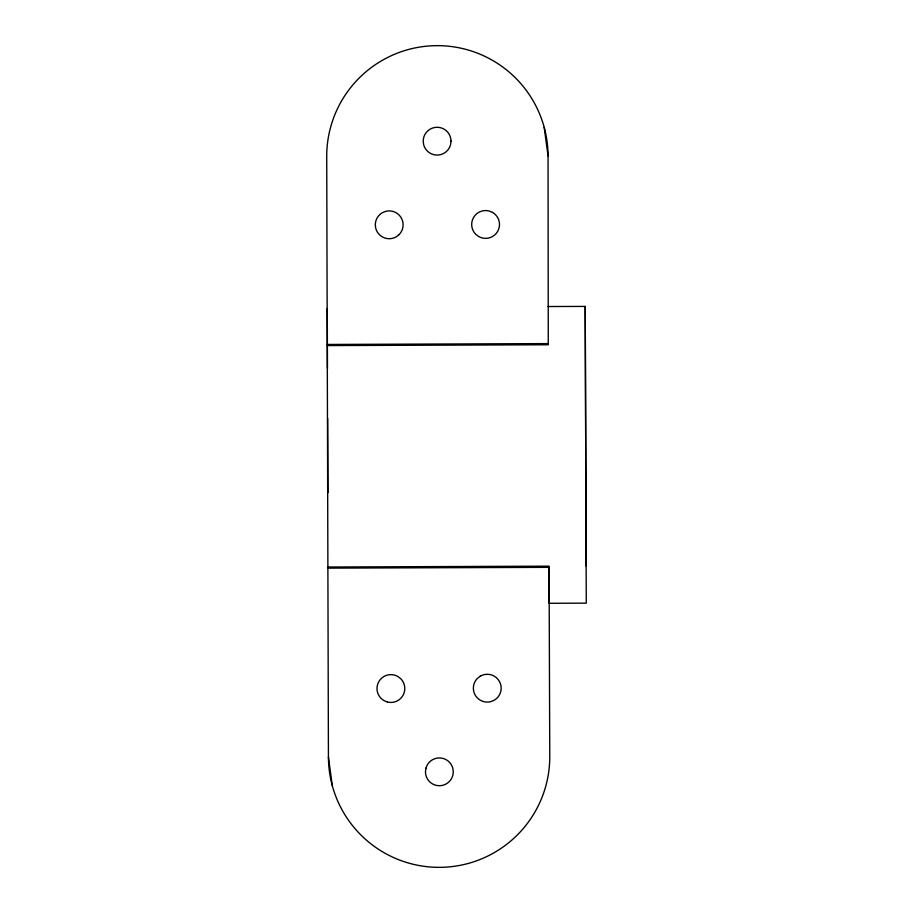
<?xml version="1.0" encoding="UTF-8"?>
<svg xmlns="http://www.w3.org/2000/svg" width="913" height="913" viewBox="0 0 913 913"><rect width="100%" height="100%" fill="white"/><g stroke="black" fill="none" stroke-linecap="round" stroke-linejoin="round"><path stroke-width="1.37" d="M332.298 785.705L328.429 757.071L326.717 156.705A110.667 110.667 0 0 1 436.996 45.65A110.667 110.667 0 0 1 548.051 155.929L548.268 344.772L327.39 345.582M548.142 306.528L585.222 306.414L586.272 603.151L549.181 603.288L549.078 566.163L328.201 567.019M327.379 344.463L548.257 343.596M328.201 568.137L549.078 567.338L549.763 756.295A110.667 110.667 0 0 1 439.484 867.35A110.667 110.667 0 0 1 328.429 757.071M544.182 127.295L548.051 155.929M585.222 306.403L586.135 566.06M327.253 308.48L327.47 368.51M327.664 418.565L327.927 492.746M451.022 141.127L450.554 144.733A13.912 13.912 0 0 1 423.689 144.825L423.198 141.23A13.912 13.912 0 0 1 437.053 127.272A13.912 13.912 0 0 1 451.022 141.127M425.926 768.267L425.458 771.873A13.912 13.912 0 0 0 439.427 785.728A13.912 13.912 0 0 0 453.282 771.77L452.791 768.175A13.912 13.912 0 0 0 425.926 768.267M399.084 234.607L396.219 236.832A13.912 13.912 0 0 1 377.195 231.811A13.912 13.912 0 0 1 382.216 212.786L385.571 211.382A13.912 13.912 0 0 1 399.084 234.607M480.261 676.168L477.396 678.393A13.912 13.912 0 0 0 490.909 701.618L494.264 700.214A13.912 13.912 0 0 0 499.285 681.189A13.912 13.912 0 0 0 480.261 676.168M492.506 212.398L489.14 211.017A13.912 13.912 0 0 0 475.787 234.333L478.674 236.535A13.912 13.912 0 0 0 497.665 231.377A13.912 13.912 0 0 0 492.506 212.398M387.34 701.983L383.974 700.602A13.912 13.912 0 0 1 378.815 681.623A13.912 13.912 0 0 1 397.806 676.465L400.693 678.667A13.912 13.912 0 0 1 387.34 701.983"/></g></svg>
